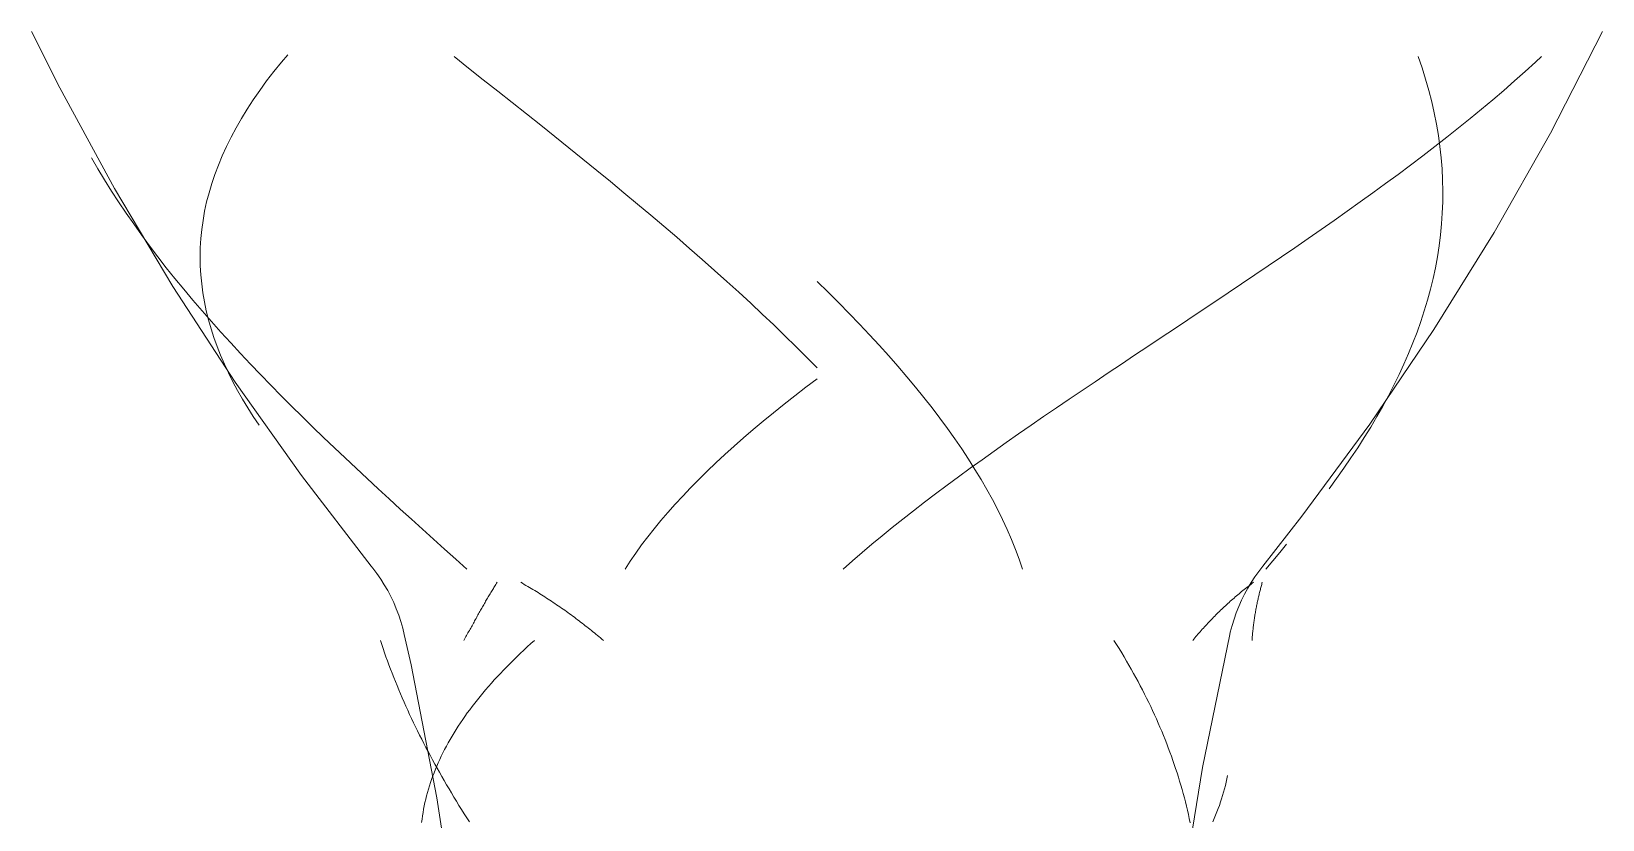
# Model space of a CAD drawing. Header units: inches. Extents: x 20426 to 92531, y -195 to 750.
# Drawn here: x 92512.38 to 92531.01, y 110.66 to 120 of the extents above; entities that cross this region are included whole.
import ezdxf

# ---------------------------------------------------------------- set-up
doc = ezdxf.new("R2010")
doc.units = ezdxf.units.IN
doc.header["$MEASUREMENT"] = 0
doc.layers.add('Q-SPCQ', color=91, linetype='Continuous', lineweight=9)

# ---------------------------------------------------------------- blocks, each defined once
blk = doc.blocks.new('FP_86-Elevation - North')
at = {"layer": 'Q-SPCQ'}
for p, q in [((-24784.995, 112.781), (-24784.964, 112.732)), ((-24784.964, 112.732), (-24784.934, 112.683)), ((-24784.934, 112.683), (-24784.904, 112.634)), ((-24784.904, 112.634), (-24784.875, 112.585)), ((-24784.875, 112.585), (-24784.846, 112.536)), ((-24784.846, 112.536), (-24784.818, 112.487)), ((-24784.818, 112.487), (-24784.79, 112.438)), ((-24784.79, 112.438), (-24784.762, 112.39)), ((-24784.762, 112.39), (-24784.735, 112.341)), ((-24784.735, 112.341), (-24784.709, 112.292)), ((-24784.709, 112.292), (-24784.683, 112.243)), ((-24784.683, 112.243), (-24784.657, 112.193)), ((-24784.657, 112.193), (-24784.632, 112.144)), ((-24784.632, 112.144), (-24784.608, 112.095)), ((-24784.608, 112.095), (-24784.584, 112.046)), ((-24784.584, 112.046), (-24784.56, 111.997)), ((-24784.56, 111.997), (-24784.537, 111.948)), ((-24784.537, 111.948), (-24784.515, 111.899)), ((-24784.515, 111.899), (-24784.492, 111.85)), ((-24784.492, 111.85), (-24784.471, 111.801)), ((-24784.471, 111.801), (-24784.45, 111.752)), ((-24784.45, 111.752), (-24784.429, 111.703)), ((-24784.429, 111.703), (-24784.409, 111.653)), ((-24784.409, 111.653), (-24784.389, 111.604)), ((-24784.389, 111.604), (-24784.369, 111.555)), ((-24784.369, 111.555), (-24784.351, 111.506)), ((-24784.351, 111.506), (-24784.332, 111.457)), ((-24784.332, 111.457), (-24784.314, 111.407)), ((-24784.314, 111.407), (-24784.297, 111.358)), ((-24784.297, 111.358), (-24784.28, 111.309)), ((-24784.28, 111.309), (-24784.264, 111.26)), ((-24784.264, 111.26), (-24784.248, 111.21)), ((-24784.248, 111.21), (-24784.232, 111.161)), ((-24784.232, 111.161), (-24784.217, 111.112)), ((-24784.217, 111.112), (-24784.202, 111.063)), ((-24784.202, 111.063), (-24784.188, 111.013)), ((-24784.188, 111.013), (-24784.175, 110.964)), ((-24783.685, 111.022), (-24783.696, 110.982)), ((-24783.675, 111.061), (-24783.685, 111.022)), ((-24783.665, 111.1), (-24783.675, 111.061)), ((-24783.657, 111.139), (-24783.665, 111.1)), ((-24783.649, 111.179), (-24783.657, 111.139)), ((-24784.175, 110.964), (-24784.161, 110.915)), ((-24784.161, 110.915), (-24784.149, 110.865)), ((-24784.149, 110.865), (-24784.136, 110.816)), ((-24783.745, 110.825), (-24783.76, 110.786)), ((-24783.732, 110.865), (-24783.745, 110.825)), ((-24783.719, 110.904), (-24783.732, 110.865)), ((-24783.707, 110.943), (-24783.719, 110.904)), ((-24783.696, 110.982), (-24783.707, 110.943)), ((-24784.136, 110.816), (-24784.124, 110.767)), ((-24784.124, 110.767), (-24784.113, 110.717)), ((-24784.113, 110.717), (-24784.102, 110.668)), ((-24784.102, 110.668), (-24784.092, 110.618)), ((-24783.806, 110.668), (-24783.823, 110.629)), ((-24783.79, 110.707), (-24783.806, 110.668)), ((-24783.775, 110.747), (-24783.79, 110.707)), ((-24783.76, 110.786), (-24783.775, 110.747))]:
    blk.add_line(p, q, dxfattribs=at)
at = {"layer": 'Q-SPCQ', "flags": 128}
blk.add_lwpolyline([(-24783.623, 112.849), (-24783.945, 111.275), (-24784.203, 109.69), (-24784.398, 108.096), (-24784.53, 106.496), (-24784.597, 104.891), (-24784.6, 103.285), (-24784.538, 101.68), (-24784.515, 101.312)], dxfattribs=at)
blk = doc.blocks.new('FP_87-Elevation - North')
at = {"layer": 'Q-SPCQ'}
for p, q in [((-24793.69, 112.781), (-24793.674, 112.732)), ((-24793.674, 112.732), (-24793.658, 112.684)), ((-24793.658, 112.684), (-24793.642, 112.635)), ((-24791.95, 112.703), (-24791.992, 112.664)), ((-24791.908, 112.742), (-24791.95, 112.703)), ((-24791.864, 112.781), (-24791.908, 112.742)), ((-24793.642, 112.635), (-24793.625, 112.586)), ((-24793.625, 112.586), (-24793.607, 112.537)), ((-24793.607, 112.537), (-24793.59, 112.489)), ((-24792.154, 112.507), (-24792.193, 112.468)), ((-24792.115, 112.546), (-24792.154, 112.507)), ((-24792.075, 112.586), (-24792.115, 112.546)), ((-24792.034, 112.625), (-24792.075, 112.586)), ((-24791.992, 112.664), (-24792.034, 112.625)), ((-24793.59, 112.489), (-24793.571, 112.44)), ((-24793.571, 112.44), (-24793.553, 112.391)), ((-24793.553, 112.391), (-24793.534, 112.342)), ((-24793.534, 112.342), (-24793.514, 112.294)), ((-24792.341, 112.312), (-24792.376, 112.272)), ((-24792.305, 112.351), (-24792.341, 112.312)), ((-24792.268, 112.39), (-24792.305, 112.351)), ((-24792.231, 112.429), (-24792.268, 112.39)), ((-24792.193, 112.468), (-24792.231, 112.429)), ((-24793.514, 112.294), (-24793.494, 112.245)), ((-24793.494, 112.245), (-24793.474, 112.196)), ((-24793.474, 112.196), (-24793.454, 112.147)), ((-24793.454, 112.147), (-24793.433, 112.098)), ((-24792.477, 112.155), (-24792.51, 112.116)), ((-24792.444, 112.194), (-24792.477, 112.155)), ((-24792.41, 112.233), (-24792.444, 112.194)), ((-24792.376, 112.272), (-24792.41, 112.233)), ((-24793.433, 112.098), (-24793.411, 112.05)), ((-24793.411, 112.05), (-24793.389, 112.001)), ((-24793.389, 112.001), (-24793.367, 111.952)), ((-24793.367, 111.952), (-24793.345, 111.903)), ((-24792.632, 111.959), (-24792.661, 111.92)), ((-24792.602, 111.998), (-24792.632, 111.959)), ((-24792.572, 112.037), (-24792.602, 111.998)), ((-24792.541, 112.077), (-24792.572, 112.037)), ((-24792.51, 112.116), (-24792.541, 112.077)), ((-24793.345, 111.903), (-24793.322, 111.854)), ((-24793.322, 111.854), (-24793.298, 111.805)), ((-24793.298, 111.805), (-24793.275, 111.756)), ((-24793.275, 111.756), (-24793.251, 111.707)), ((-24792.769, 111.763), (-24792.794, 111.723)), ((-24792.743, 111.802), (-24792.769, 111.763)), ((-24792.716, 111.841), (-24792.743, 111.802)), ((-24792.689, 111.88), (-24792.716, 111.841)), ((-24792.661, 111.92), (-24792.689, 111.88)), ((-24793.251, 111.707), (-24793.226, 111.658)), ((-24793.226, 111.658), (-24793.202, 111.609)), ((-24793.202, 111.609), (-24793.176, 111.56)), ((-24792.887, 111.566), (-24792.909, 111.527)), ((-24792.865, 111.606), (-24792.887, 111.566)), ((-24792.842, 111.645), (-24792.865, 111.606)), ((-24792.818, 111.684), (-24792.842, 111.645)), ((-24792.794, 111.723), (-24792.818, 111.684)), ((-24793.176, 111.56), (-24793.151, 111.511)), ((-24793.151, 111.511), (-24793.125, 111.462)), ((-24793.125, 111.462), (-24793.099, 111.413)), ((-24793.099, 111.413), (-24793.073, 111.364)), ((-24792.969, 111.409), (-24792.988, 111.37)), ((-24792.95, 111.448), (-24792.969, 111.409)), ((-24792.93, 111.488), (-24792.95, 111.448)), ((-24792.909, 111.527), (-24792.93, 111.488)), ((-24793.073, 111.364), (-24793.046, 111.315)), ((-24793.055, 111.212), (-24793.07, 111.173)), ((-24793.039, 111.252), (-24793.055, 111.212)), ((-24793.046, 111.315), (-24793.019, 111.266)), ((-24793.023, 111.291), (-24793.039, 111.252)), ((-24793.006, 111.33), (-24793.023, 111.291)), ((-24793.019, 111.266), (-24792.991, 111.217)), ((-24792.988, 111.37), (-24793.006, 111.33)), ((-24792.991, 111.217), (-24792.963, 111.168)), ((-24793.122, 111.015), (-24793.134, 110.976)), ((-24793.11, 111.055), (-24793.122, 111.015)), ((-24793.098, 111.094), (-24793.11, 111.055)), ((-24793.084, 111.133), (-24793.098, 111.094)), ((-24793.07, 111.173), (-24793.084, 111.133)), ((-24792.963, 111.168), (-24792.935, 111.119)), ((-24792.935, 111.119), (-24792.907, 111.07)), ((-24792.907, 111.07), (-24792.878, 111.021)), ((-24792.878, 111.021), (-24792.849, 110.972)), ((-24793.163, 110.857), (-24793.172, 110.818)), ((-24793.154, 110.897), (-24793.163, 110.857)), ((-24793.144, 110.936), (-24793.154, 110.897)), ((-24793.134, 110.976), (-24793.144, 110.936)), ((-24792.849, 110.972), (-24792.82, 110.923)), ((-24792.82, 110.923), (-24792.79, 110.874)), ((-24792.79, 110.874), (-24792.76, 110.824)), ((-24792.76, 110.824), (-24792.73, 110.775)), ((-24793.198, 110.66), (-24793.203, 110.621)), ((-24793.192, 110.7), (-24793.198, 110.66)), ((-24793.186, 110.739), (-24793.192, 110.7)), ((-24793.179, 110.779), (-24793.186, 110.739)), ((-24793.172, 110.818), (-24793.179, 110.779)), ((-24792.73, 110.775), (-24792.699, 110.726)), ((-24792.699, 110.726), (-24792.668, 110.677)), ((-24792.668, 110.677), (-24792.637, 110.628))]:
    blk.add_line(p, q, dxfattribs=at)
at = {"layer": 'Q-SPCQ', "flags": 128}
blk.add_lwpolyline([(-24792.515, 101.312), (-24792.439, 102.917), (-24792.427, 104.523), (-24792.48, 106.128), (-24792.596, 107.73), (-24792.777, 109.325), (-24793.021, 110.913), (-24793.328, 112.489), (-24793.408, 112.849)], dxfattribs=at)
blk = doc.blocks.new('FP_88-Elevation - North')
at = {"layer": 'Q-SPCQ'}
for p, q in [((-24781.39, 119.704), (-24781.343, 119.569)), ((-24780, 119.637), (-24780.122, 119.524)), ((-24779.928, 119.704), (-24780, 119.637)), ((-24781.343, 119.569), (-24781.301, 119.435)), ((-24781.301, 119.435), (-24781.263, 119.301)), ((-24780.247, 119.413), (-24780.375, 119.301)), ((-24780.122, 119.524), (-24780.247, 119.413)), ((-24781.263, 119.301), (-24781.228, 119.167)), ((-24780.375, 119.301), (-24780.505, 119.189)), ((-24781.228, 119.167), (-24781.198, 119.034)), ((-24781.198, 119.034), (-24781.172, 118.901)), ((-24780.638, 119.078), (-24780.773, 118.967)), ((-24780.505, 119.189), (-24780.638, 119.078)), ((-24781.172, 118.901), (-24781.149, 118.768)), ((-24780.91, 118.856), (-24781.05, 118.746)), ((-24780.773, 118.967), (-24780.91, 118.856)), ((-24781.05, 118.746), (-24781.191, 118.635)), ((-24781.149, 118.768), (-24781.131, 118.635)), ((-24781.335, 118.525), (-24781.48, 118.415)), ((-24781.191, 118.635), (-24781.335, 118.525)), ((-24781.131, 118.635), (-24781.117, 118.503)), ((-24781.117, 118.503), (-24781.106, 118.371)), ((-24781.627, 118.305), (-24781.776, 118.196)), ((-24781.48, 118.415), (-24781.627, 118.305)), ((-24781.106, 118.371), (-24781.1, 118.24)), ((-24781.926, 118.087), (-24782.077, 117.978)), ((-24781.776, 118.196), (-24781.926, 118.087)), ((-24781.1, 118.24), (-24781.097, 118.108)), ((-24781.097, 118.108), (-24781.098, 117.978)), ((-24782.077, 117.978), (-24782.23, 117.869)), ((-24781.098, 117.978), (-24781.103, 117.847)), ((-24782.384, 117.76), (-24782.539, 117.652)), ((-24782.23, 117.869), (-24782.384, 117.76)), ((-24781.112, 117.717), (-24781.125, 117.587)), ((-24781.103, 117.847), (-24781.112, 117.717)), ((-24782.694, 117.544), (-24782.851, 117.436)), ((-24782.539, 117.652), (-24782.694, 117.544)), ((-24781.125, 117.587), (-24781.141, 117.457)), ((-24782.851, 117.436), (-24783.008, 117.328)), ((-24781.141, 117.457), (-24781.162, 117.328)), ((-24783.166, 117.221), (-24783.324, 117.114)), ((-24783.008, 117.328), (-24783.166, 117.221)), ((-24781.185, 117.199), (-24781.213, 117.071)), ((-24781.162, 117.328), (-24781.185, 117.199)), ((-24788.515, 117.034), (-24788.385, 116.907)), ((-24783.483, 117.007), (-24783.642, 116.9)), ((-24783.324, 117.114), (-24783.483, 117.007)), ((-24781.213, 117.071), (-24781.244, 116.943)), ((-24788.385, 116.907), (-24788.258, 116.781)), ((-24788.258, 116.781), (-24788.134, 116.655)), ((-24783.801, 116.794), (-24783.96, 116.688)), ((-24783.642, 116.9), (-24783.801, 116.794)), ((-24781.279, 116.815), (-24781.317, 116.688)), ((-24781.244, 116.943), (-24781.279, 116.815)), ((-24788.134, 116.655), (-24788.013, 116.529)), ((-24783.96, 116.688), (-24784.119, 116.582)), ((-24781.317, 116.688), (-24781.358, 116.561)), ((-24788.013, 116.529), (-24787.894, 116.404)), ((-24784.278, 116.476), (-24784.436, 116.371)), ((-24784.119, 116.582), (-24784.278, 116.476)), ((-24781.403, 116.434), (-24781.452, 116.307)), ((-24781.358, 116.561), (-24781.403, 116.434)), ((-24787.894, 116.404), (-24787.779, 116.279)), ((-24787.779, 116.279), (-24787.666, 116.154)), ((-24784.594, 116.265), (-24784.752, 116.161)), ((-24784.436, 116.371), (-24784.594, 116.265)), ((-24781.452, 116.307), (-24781.503, 116.182)), ((-24787.666, 116.154), (-24787.557, 116.03)), ((-24784.908, 116.056), (-24785.064, 115.952)), ((-24784.752, 116.161), (-24784.908, 116.056)), ((-24781.558, 116.056), (-24781.616, 115.931)), ((-24781.503, 116.182), (-24781.558, 116.056)), ((-24787.557, 116.03), (-24787.451, 115.906)), ((-24787.451, 115.906), (-24787.347, 115.783)), ((-24785.064, 115.952), (-24785.219, 115.847)), ((-24781.616, 115.931), (-24781.677, 115.806)), ((-24787.347, 115.783), (-24787.248, 115.66)), ((-24785.374, 115.744), (-24785.527, 115.64)), ((-24785.219, 115.847), (-24785.374, 115.744)), ((-24781.742, 115.681), (-24781.809, 115.557)), ((-24781.677, 115.806), (-24781.742, 115.681)), ((-24787.248, 115.66), (-24787.151, 115.537)), ((-24787.151, 115.537), (-24787.058, 115.414)), ((-24785.678, 115.537), (-24785.829, 115.434)), ((-24785.527, 115.64), (-24785.678, 115.537)), ((-24781.809, 115.557), (-24781.879, 115.434)), ((-24787.058, 115.414), (-24786.968, 115.292)), ((-24786.968, 115.292), (-24786.881, 115.171)), ((-24785.978, 115.331), (-24786.126, 115.228)), ((-24785.829, 115.434), (-24785.978, 115.331)), ((-24781.952, 115.31), (-24782.028, 115.187)), ((-24781.879, 115.434), (-24781.952, 115.31)), ((-24786.881, 115.171), (-24786.798, 115.05)), ((-24786.272, 115.126), (-24786.416, 115.024)), ((-24786.126, 115.228), (-24786.272, 115.126)), ((-24782.028, 115.187), (-24782.106, 115.065)), ((-24786.798, 115.05), (-24786.719, 114.929)), ((-24786.719, 114.929), (-24786.643, 114.808)), ((-24786.558, 114.922), (-24786.699, 114.821)), ((-24786.416, 115.024), (-24786.558, 114.922)), ((-24782.187, 114.943), (-24782.271, 114.821)), ((-24782.106, 115.065), (-24782.187, 114.943)), ((-24786.699, 114.821), (-24786.838, 114.72)), ((-24786.643, 114.808), (-24786.57, 114.688)), ((-24782.271, 114.821), (-24782.357, 114.699)), ((-24786.974, 114.619), (-24787.109, 114.518)), ((-24786.838, 114.72), (-24786.974, 114.619)), ((-24786.57, 114.688), (-24786.501, 114.568)), ((-24786.501, 114.568), (-24786.436, 114.449)), ((-24782.357, 114.699), (-24782.446, 114.578)), ((-24787.241, 114.418), (-24787.37, 114.318)), ((-24787.109, 114.518), (-24787.241, 114.418)), ((-24786.436, 114.449), (-24786.374, 114.33)), ((-24787.498, 114.218), (-24787.623, 114.118)), ((-24787.37, 114.318), (-24787.498, 114.218)), ((-24786.374, 114.33), (-24786.316, 114.212)), ((-24786.316, 114.212), (-24786.262, 114.094)), ((-24787.745, 114.019), (-24787.864, 113.92)), ((-24787.623, 114.118), (-24787.745, 114.019)), ((-24786.262, 114.094), (-24786.211, 113.976)), ((-24787.981, 113.822), (-24788.095, 113.723)), ((-24787.864, 113.92), (-24787.981, 113.822)), ((-24786.211, 113.976), (-24786.164, 113.859)), ((-24786.164, 113.859), (-24786.121, 113.742)), ((-24783.03, 113.822), (-24783.112, 113.723)), ((-24782.95, 113.92), (-24783.03, 113.822)), ((-24788.095, 113.723), (-24788.206, 113.625)), ((-24786.121, 113.742), (-24786.081, 113.625)), ((-24783.112, 113.723), (-24783.197, 113.625))]:
    blk.add_line(p, q, dxfattribs=at)
at = {"layer": 'Q-SPCQ', "flags": 128}
blk.add_lwpolyline([(-24779.203, 120), (-24779.822, 118.795), (-24780.49, 117.616), (-24781.204, 116.465), (-24781.963, 115.343), (-24782.767, 114.252), (-24783.23, 113.662)], dxfattribs=at)
blk = doc.blocks.new('FP_89-Elevation - North')
at = {"layer": 'Q-SPCQ'}
for p, q in [((-24794.864, 119.637), (-24794.954, 119.524)), ((-24794.79, 119.724), (-24794.864, 119.637)), ((-24792.818, 119.701), (-24792.645, 119.564)), ((-24795.04, 119.413), (-24795.121, 119.301)), ((-24794.954, 119.524), (-24795.04, 119.413)), ((-24792.645, 119.564), (-24792.472, 119.428)), ((-24792.472, 119.428), (-24792.301, 119.293)), ((-24795.121, 119.301), (-24795.198, 119.189)), ((-24792.301, 119.293), (-24792.13, 119.157)), ((-24795.271, 119.078), (-24795.339, 118.967)), ((-24795.198, 119.189), (-24795.271, 119.078)), ((-24792.13, 119.157), (-24791.96, 119.022)), ((-24791.96, 119.022), (-24791.791, 118.888)), ((-24795.402, 118.856), (-24795.462, 118.746)), ((-24795.339, 118.967), (-24795.402, 118.856)), ((-24791.791, 118.888), (-24791.623, 118.753)), ((-24795.462, 118.746), (-24795.516, 118.635)), ((-24791.623, 118.753), (-24791.457, 118.619)), ((-24797.115, 118.503), (-24797.039, 118.371)), ((-24795.567, 118.525), (-24795.612, 118.415)), ((-24795.516, 118.635), (-24795.567, 118.525)), ((-24791.457, 118.619), (-24791.291, 118.485)), ((-24791.291, 118.485), (-24791.127, 118.352)), ((-24797.039, 118.371), (-24796.96, 118.24)), ((-24795.654, 118.305), (-24795.691, 118.196)), ((-24795.612, 118.415), (-24795.654, 118.305)), ((-24791.127, 118.352), (-24790.965, 118.219)), ((-24796.96, 118.24), (-24796.878, 118.108)), ((-24796.878, 118.108), (-24796.794, 117.978)), ((-24795.723, 118.087), (-24795.751, 117.978)), ((-24795.691, 118.196), (-24795.723, 118.087)), ((-24790.965, 118.219), (-24790.804, 118.086)), ((-24790.804, 118.086), (-24790.645, 117.954)), ((-24796.794, 117.978), (-24796.706, 117.847)), ((-24795.751, 117.978), (-24795.775, 117.869)), ((-24790.645, 117.954), (-24790.487, 117.822)), ((-24796.706, 117.847), (-24796.616, 117.717)), ((-24796.616, 117.717), (-24796.523, 117.587)), ((-24795.794, 117.76), (-24795.809, 117.652)), ((-24795.775, 117.869), (-24795.794, 117.76)), ((-24790.487, 117.822), (-24790.332, 117.69)), ((-24796.523, 117.587), (-24796.428, 117.457)), ((-24795.82, 117.544), (-24795.826, 117.436)), ((-24795.809, 117.652), (-24795.82, 117.544)), ((-24790.332, 117.69), (-24790.178, 117.559)), ((-24790.178, 117.559), (-24790.027, 117.428)), ((-24796.428, 117.457), (-24796.33, 117.328)), ((-24795.826, 117.436), (-24795.829, 117.328)), ((-24790.027, 117.428), (-24789.877, 117.297)), ((-24796.33, 117.328), (-24796.23, 117.199)), ((-24796.23, 117.199), (-24796.127, 117.071)), ((-24795.829, 117.328), (-24795.826, 117.221)), ((-24795.826, 117.221), (-24795.82, 117.114)), ((-24789.877, 117.297), (-24789.73, 117.167)), ((-24789.73, 117.167), (-24789.585, 117.037)), ((-24796.127, 117.071), (-24796.022, 116.943)), ((-24795.82, 117.114), (-24795.81, 117.007)), ((-24795.81, 117.007), (-24795.796, 116.9)), ((-24789.585, 117.037), (-24789.442, 116.907)), ((-24796.022, 116.943), (-24795.915, 116.815)), ((-24795.915, 116.815), (-24795.806, 116.688)), ((-24795.796, 116.9), (-24795.777, 116.794)), ((-24795.777, 116.794), (-24795.755, 116.688)), ((-24789.442, 116.907), (-24789.302, 116.778)), ((-24795.806, 116.688), (-24795.694, 116.561)), ((-24795.755, 116.688), (-24795.729, 116.582)), ((-24789.302, 116.778), (-24789.164, 116.649)), ((-24789.164, 116.649), (-24789.029, 116.521)), ((-24795.729, 116.582), (-24795.698, 116.476)), ((-24795.698, 116.476), (-24795.664, 116.371)), ((-24795.694, 116.561), (-24795.581, 116.434)), ((-24795.581, 116.434), (-24795.466, 116.307)), ((-24789.029, 116.521), (-24788.896, 116.393)), ((-24795.664, 116.371), (-24795.627, 116.265)), ((-24795.627, 116.265), (-24795.585, 116.161)), ((-24795.466, 116.307), (-24795.35, 116.182)), ((-24788.896, 116.393), (-24788.766, 116.265)), ((-24788.766, 116.265), (-24788.639, 116.138)), ((-24795.585, 116.161), (-24795.54, 116.056)), ((-24795.54, 116.056), (-24795.492, 115.952)), ((-24795.35, 116.182), (-24795.231, 116.056)), ((-24795.231, 116.056), (-24795.112, 115.931)), ((-24788.639, 116.138), (-24788.515, 116.011)), ((-24795.492, 115.952), (-24795.44, 115.847)), ((-24795.112, 115.931), (-24794.99, 115.806)), ((-24788.515, 115.883), (-24788.648, 115.782)), ((-24795.44, 115.847), (-24795.384, 115.744)), ((-24795.384, 115.744), (-24795.325, 115.64)), ((-24794.99, 115.806), (-24794.868, 115.681)), ((-24794.868, 115.681), (-24794.744, 115.557)), ((-24788.778, 115.681), (-24788.906, 115.581)), ((-24788.648, 115.782), (-24788.778, 115.681)), ((-24795.325, 115.64), (-24795.263, 115.537)), ((-24795.263, 115.537), (-24795.198, 115.434)), ((-24794.744, 115.557), (-24794.619, 115.434)), ((-24789.03, 115.48), (-24789.152, 115.38)), ((-24788.906, 115.581), (-24789.03, 115.48)), ((-24795.198, 115.434), (-24795.13, 115.331)), ((-24794.619, 115.434), (-24794.492, 115.31)), ((-24794.492, 115.31), (-24794.365, 115.187)), ((-24789.152, 115.38), (-24789.271, 115.281)), ((-24794.365, 115.187), (-24794.237, 115.065)), ((-24789.386, 115.181), (-24789.499, 115.082)), ((-24789.271, 115.281), (-24789.386, 115.181)), ((-24794.237, 115.065), (-24794.108, 114.943)), ((-24794.108, 114.943), (-24793.979, 114.821)), ((-24789.609, 114.983), (-24789.715, 114.884)), ((-24789.499, 115.082), (-24789.609, 114.983)), ((-24793.979, 114.821), (-24793.849, 114.699)), ((-24789.818, 114.786), (-24789.918, 114.688)), ((-24789.715, 114.884), (-24789.818, 114.786)), ((-24793.849, 114.699), (-24793.718, 114.578)), ((-24793.718, 114.578), (-24793.587, 114.458)), ((-24790.015, 114.59), (-24790.108, 114.492)), ((-24789.918, 114.688), (-24790.015, 114.59)), ((-24793.587, 114.458), (-24793.456, 114.338)), ((-24790.198, 114.395), (-24790.284, 114.298)), ((-24790.108, 114.492), (-24790.198, 114.395)), ((-24793.456, 114.338), (-24793.324, 114.218)), ((-24793.324, 114.218), (-24793.193, 114.099)), ((-24790.367, 114.201), (-24790.447, 114.104)), ((-24790.284, 114.298), (-24790.367, 114.201)), ((-24793.193, 114.099), (-24793.061, 113.98)), ((-24790.522, 114.008), (-24790.595, 113.912)), ((-24790.447, 114.104), (-24790.522, 114.008)), ((-24793.061, 113.98), (-24792.93, 113.861)), ((-24792.93, 113.861), (-24792.798, 113.743)), ((-24790.664, 113.816), (-24790.729, 113.72)), ((-24790.595, 113.912), (-24790.664, 113.816)), ((-24792.798, 113.743), (-24792.667, 113.625)), ((-24790.729, 113.72), (-24790.791, 113.625))]:
    blk.add_line(p, q, dxfattribs=at)
at = {"layer": 'Q-SPCQ', "flags": 128}
blk.add_lwpolyline([(-24793.8, 113.662), (-24794.628, 114.735), (-24795.412, 115.84), (-24796.151, 116.975), (-24796.844, 118.139), (-24797.491, 119.33), (-24797.828, 120)], dxfattribs=at)
blk = doc.blocks.new('FP_90-Elevation - North')
at = {"layer": 'Q-SPCQ'}
for p, q in [((-24783.39, 113.433), (-24783.405, 113.421)), ((-24783.374, 113.445), (-24783.39, 113.433)), ((-24783.358, 113.457), (-24783.374, 113.445)), ((-24783.343, 113.469), (-24783.358, 113.457)), ((-24783.248, 113.433), (-24783.251, 113.421)), ((-24783.244, 113.445), (-24783.248, 113.433)), ((-24783.241, 113.457), (-24783.244, 113.445)), ((-24783.238, 113.469), (-24783.241, 113.457)), ((-24783.617, 113.244), (-24783.631, 113.231)), ((-24783.602, 113.257), (-24783.617, 113.244)), ((-24783.587, 113.27), (-24783.602, 113.257)), ((-24783.572, 113.283), (-24783.587, 113.27)), ((-24783.557, 113.296), (-24783.572, 113.283)), ((-24783.542, 113.309), (-24783.557, 113.296)), ((-24783.527, 113.322), (-24783.542, 113.309)), ((-24783.512, 113.334), (-24783.527, 113.322)), ((-24783.497, 113.347), (-24783.512, 113.334)), ((-24783.482, 113.359), (-24783.497, 113.347)), ((-24783.467, 113.372), (-24783.482, 113.359)), ((-24783.451, 113.384), (-24783.467, 113.372)), ((-24783.436, 113.396), (-24783.451, 113.384)), ((-24783.421, 113.409), (-24783.436, 113.396)), ((-24783.405, 113.421), (-24783.421, 113.409)), ((-24783.293, 113.244), (-24783.296, 113.231)), ((-24783.29, 113.257), (-24783.293, 113.244)), ((-24783.287, 113.27), (-24783.29, 113.257)), ((-24783.284, 113.283), (-24783.287, 113.27)), ((-24783.282, 113.296), (-24783.284, 113.283)), ((-24783.279, 113.309), (-24783.282, 113.296)), ((-24783.276, 113.322), (-24783.279, 113.309)), ((-24783.273, 113.334), (-24783.276, 113.322)), ((-24783.27, 113.347), (-24783.273, 113.334)), ((-24783.266, 113.359), (-24783.27, 113.347)), ((-24783.263, 113.372), (-24783.266, 113.359)), ((-24783.26, 113.384), (-24783.263, 113.372)), ((-24783.257, 113.396), (-24783.26, 113.384)), ((-24783.254, 113.409), (-24783.257, 113.396)), ((-24783.251, 113.421), (-24783.254, 113.409)), ((-24783.815, 113.054), (-24783.829, 113.04)), ((-24783.801, 113.068), (-24783.815, 113.054)), ((-24783.787, 113.082), (-24783.801, 113.068)), ((-24783.774, 113.096), (-24783.787, 113.082)), ((-24783.76, 113.11), (-24783.774, 113.096)), ((-24783.746, 113.123), (-24783.76, 113.11)), ((-24783.732, 113.137), (-24783.746, 113.123)), ((-24783.717, 113.15), (-24783.732, 113.137)), ((-24783.703, 113.164), (-24783.717, 113.15)), ((-24783.689, 113.178), (-24783.703, 113.164)), ((-24783.675, 113.191), (-24783.689, 113.178)), ((-24783.66, 113.204), (-24783.675, 113.191)), ((-24783.646, 113.218), (-24783.66, 113.204)), ((-24783.631, 113.231), (-24783.646, 113.218)), ((-24783.328, 113.054), (-24783.33, 113.04)), ((-24783.326, 113.068), (-24783.328, 113.054)), ((-24783.324, 113.082), (-24783.326, 113.068)), ((-24783.321, 113.096), (-24783.324, 113.082)), ((-24783.319, 113.11), (-24783.321, 113.096)), ((-24783.317, 113.123), (-24783.319, 113.11)), ((-24783.314, 113.137), (-24783.317, 113.123)), ((-24783.312, 113.15), (-24783.314, 113.137)), ((-24783.309, 113.164), (-24783.312, 113.15)), ((-24783.306, 113.178), (-24783.309, 113.164)), ((-24783.304, 113.191), (-24783.306, 113.178)), ((-24783.301, 113.204), (-24783.304, 113.191)), ((-24783.298, 113.218), (-24783.301, 113.204)), ((-24783.296, 113.231), (-24783.298, 113.218)), ((-24783.987, 112.869), (-24784, 112.854)), ((-24783.974, 112.883), (-24783.987, 112.869)), ((-24783.961, 112.898), (-24783.974, 112.883)), ((-24783.948, 112.912), (-24783.961, 112.898)), ((-24783.935, 112.927), (-24783.948, 112.912)), ((-24783.922, 112.941), (-24783.935, 112.927)), ((-24783.909, 112.955), (-24783.922, 112.941)), ((-24783.896, 112.969), (-24783.909, 112.955)), ((-24783.883, 112.984), (-24783.896, 112.969)), ((-24783.869, 112.998), (-24783.883, 112.984)), ((-24783.856, 113.012), (-24783.869, 112.998)), ((-24783.842, 113.026), (-24783.856, 113.012)), ((-24783.829, 113.04), (-24783.842, 113.026)), ((-24783.352, 112.869), (-24783.353, 112.854)), ((-24783.35, 112.883), (-24783.352, 112.869)), ((-24783.349, 112.898), (-24783.35, 112.883)), ((-24783.347, 112.912), (-24783.349, 112.898)), ((-24783.346, 112.927), (-24783.347, 112.912)), ((-24783.344, 112.941), (-24783.346, 112.927)), ((-24783.342, 112.955), (-24783.344, 112.941)), ((-24783.34, 112.969), (-24783.342, 112.955)), ((-24783.338, 112.984), (-24783.34, 112.969)), ((-24783.336, 112.998), (-24783.338, 112.984)), ((-24783.334, 113.012), (-24783.336, 112.998)), ((-24783.332, 113.026), (-24783.334, 113.012)), ((-24783.33, 113.04), (-24783.332, 113.026)), ((-24784.05, 112.796), (-24784.062, 112.781)), ((-24784.037, 112.81), (-24784.05, 112.796)), ((-24784.025, 112.825), (-24784.037, 112.81)), ((-24784.012, 112.84), (-24784.025, 112.825)), ((-24784, 112.854), (-24784.012, 112.84)), ((-24783.358, 112.796), (-24783.359, 112.781)), ((-24783.357, 112.81), (-24783.358, 112.796)), ((-24783.356, 112.825), (-24783.357, 112.81)), ((-24783.355, 112.84), (-24783.356, 112.825)), ((-24783.353, 112.854), (-24783.355, 112.84))]:
    blk.add_line(p, q, dxfattribs=at)
at = {"layer": 'Q-SPCQ', "flags": 128}
blk.add_lwpolyline([(-24783.23, 113.662), (-24783.279, 113.599), (-24783.326, 113.533), (-24783.369, 113.466), (-24783.41, 113.398), (-24783.448, 113.327), (-24783.484, 113.256), (-24783.516, 113.182), (-24783.545, 113.108), (-24783.572, 113.033), (-24783.595, 112.956), (-24783.616, 112.879), (-24783.623, 112.849)], dxfattribs=at)
blk = doc.blocks.new('FP_91-Elevation - North')
at = {"layer": 'Q-SPCQ'}
for p, q in [((-24792.329, 113.433), (-24792.337, 113.421)), ((-24792.321, 113.445), (-24792.329, 113.433)), ((-24792.314, 113.457), (-24792.321, 113.445)), ((-24792.306, 113.469), (-24792.314, 113.457)), ((-24792.028, 113.469), (-24792.007, 113.457)), ((-24792.007, 113.457), (-24791.987, 113.445)), ((-24791.987, 113.445), (-24791.966, 113.433)), ((-24791.966, 113.433), (-24791.945, 113.421)), ((-24792.444, 113.244), (-24792.451, 113.231)), ((-24792.436, 113.257), (-24792.444, 113.244)), ((-24792.428, 113.27), (-24792.436, 113.257)), ((-24792.421, 113.283), (-24792.428, 113.27)), ((-24792.413, 113.296), (-24792.421, 113.283)), ((-24792.406, 113.309), (-24792.413, 113.296)), ((-24792.398, 113.322), (-24792.406, 113.309)), ((-24792.39, 113.334), (-24792.398, 113.322)), ((-24792.383, 113.347), (-24792.39, 113.334)), ((-24792.375, 113.359), (-24792.383, 113.347)), ((-24792.368, 113.372), (-24792.375, 113.359)), ((-24792.36, 113.384), (-24792.368, 113.372)), ((-24792.352, 113.396), (-24792.36, 113.384)), ((-24792.345, 113.409), (-24792.352, 113.396)), ((-24792.337, 113.421), (-24792.345, 113.409)), ((-24791.945, 113.421), (-24791.924, 113.409)), ((-24791.924, 113.409), (-24791.903, 113.396)), ((-24791.903, 113.396), (-24791.883, 113.384)), ((-24791.883, 113.384), (-24791.862, 113.372)), ((-24791.862, 113.372), (-24791.842, 113.359)), ((-24791.842, 113.359), (-24791.822, 113.347)), ((-24791.822, 113.347), (-24791.801, 113.334)), ((-24791.801, 113.334), (-24791.781, 113.322)), ((-24791.781, 113.322), (-24791.761, 113.309)), ((-24791.761, 113.309), (-24791.741, 113.296)), ((-24791.741, 113.296), (-24791.721, 113.283)), ((-24791.721, 113.283), (-24791.701, 113.27)), ((-24791.701, 113.27), (-24791.681, 113.257)), ((-24791.681, 113.257), (-24791.662, 113.244)), ((-24791.662, 113.244), (-24791.642, 113.231)), ((-24792.55, 113.054), (-24792.558, 113.04)), ((-24792.543, 113.068), (-24792.55, 113.054)), ((-24792.535, 113.082), (-24792.543, 113.068)), ((-24792.527, 113.096), (-24792.535, 113.082)), ((-24792.52, 113.11), (-24792.527, 113.096)), ((-24792.512, 113.123), (-24792.52, 113.11)), ((-24792.504, 113.137), (-24792.512, 113.123)), ((-24792.497, 113.15), (-24792.504, 113.137)), ((-24792.489, 113.164), (-24792.497, 113.15)), ((-24792.482, 113.178), (-24792.489, 113.164)), ((-24792.474, 113.191), (-24792.482, 113.178)), ((-24792.466, 113.204), (-24792.474, 113.191)), ((-24792.459, 113.218), (-24792.466, 113.204)), ((-24792.451, 113.231), (-24792.459, 113.218)), ((-24791.642, 113.231), (-24791.622, 113.218)), ((-24791.622, 113.218), (-24791.603, 113.204)), ((-24791.603, 113.204), (-24791.583, 113.191)), ((-24791.583, 113.191), (-24791.564, 113.178)), ((-24791.564, 113.178), (-24791.544, 113.164)), ((-24791.544, 113.164), (-24791.525, 113.15)), ((-24791.525, 113.15), (-24791.506, 113.137)), ((-24791.506, 113.137), (-24791.487, 113.123)), ((-24791.487, 113.123), (-24791.468, 113.11)), ((-24791.468, 113.11), (-24791.449, 113.096)), ((-24791.449, 113.096), (-24791.43, 113.082)), ((-24791.43, 113.082), (-24791.411, 113.068)), ((-24791.411, 113.068), (-24791.392, 113.054)), ((-24791.392, 113.054), (-24791.374, 113.04)), ((-24792.653, 112.869), (-24792.661, 112.854)), ((-24792.645, 112.883), (-24792.653, 112.869)), ((-24792.637, 112.898), (-24792.645, 112.883)), ((-24792.629, 112.912), (-24792.637, 112.898)), ((-24792.621, 112.927), (-24792.629, 112.912)), ((-24792.613, 112.941), (-24792.621, 112.927)), ((-24792.605, 112.955), (-24792.613, 112.941)), ((-24792.597, 112.969), (-24792.605, 112.955)), ((-24792.589, 112.984), (-24792.597, 112.969)), ((-24792.581, 112.998), (-24792.589, 112.984)), ((-24792.574, 113.012), (-24792.581, 112.998)), ((-24792.566, 113.026), (-24792.574, 113.012)), ((-24792.558, 113.04), (-24792.566, 113.026)), ((-24791.374, 113.04), (-24791.355, 113.026)), ((-24791.355, 113.026), (-24791.336, 113.012)), ((-24791.336, 113.012), (-24791.318, 112.998)), ((-24791.318, 112.998), (-24791.299, 112.984)), ((-24791.299, 112.984), (-24791.281, 112.969)), ((-24791.281, 112.969), (-24791.263, 112.955)), ((-24791.263, 112.955), (-24791.244, 112.941)), ((-24791.244, 112.941), (-24791.226, 112.927)), ((-24791.226, 112.927), (-24791.208, 112.912)), ((-24791.208, 112.912), (-24791.19, 112.898)), ((-24791.19, 112.898), (-24791.172, 112.883)), ((-24791.172, 112.883), (-24791.154, 112.869)), ((-24791.154, 112.869), (-24791.136, 112.854)), ((-24792.693, 112.796), (-24792.701, 112.781)), ((-24792.685, 112.81), (-24792.693, 112.796)), ((-24792.677, 112.825), (-24792.685, 112.81)), ((-24792.669, 112.84), (-24792.677, 112.825)), ((-24792.661, 112.854), (-24792.669, 112.84)), ((-24791.136, 112.854), (-24791.118, 112.84)), ((-24791.118, 112.84), (-24791.1, 112.825)), ((-24791.1, 112.825), (-24791.083, 112.81)), ((-24791.083, 112.81), (-24791.065, 112.796)), ((-24791.065, 112.796), (-24791.047, 112.781))]:
    blk.add_line(p, q, dxfattribs=at)
at = {"layer": 'Q-SPCQ', "flags": 128}
blk.add_lwpolyline([(-24793.408, 112.849), (-24793.427, 112.926), (-24793.449, 113.003), (-24793.474, 113.079), (-24793.503, 113.154), (-24793.534, 113.228), (-24793.568, 113.3), (-24793.605, 113.371), (-24793.645, 113.44), (-24793.688, 113.508), (-24793.733, 113.574), (-24793.781, 113.638), (-24793.8, 113.662)], dxfattribs=at)
blk = doc.blocks.new('Basketball_Backstop-Performance_Sports_Systems-3103-Ceiling_Hung - 27_-0_ to 27_-11 7_8_-V85-Elevation - North')
at = {"layer": 'Q-SPCQ'}
for name in ['FP_89-Elevation - North', 'FP_88-Elevation - North', 'FP_91-Elevation - North', 'FP_90-Elevation - North', 'FP_87-Elevation - North', 'FP_86-Elevation - North']:
    blk.add_blockref(name, (58655.106, 0), dxfattribs=at)

msp = doc.modelspace()

# ---------------------------------------------------------------- block references
at = {"layer": 'Q-SPCQ'}
msp.add_blockref('Basketball_Backstop-Performance_Sports_Systems-3103-Ceiling_Hung - 27_-0_ to 27_-11 7_8_-V85-Elevation - North', (58655.106, 0), dxfattribs=at)

doc.saveas('drawing.dxf')
